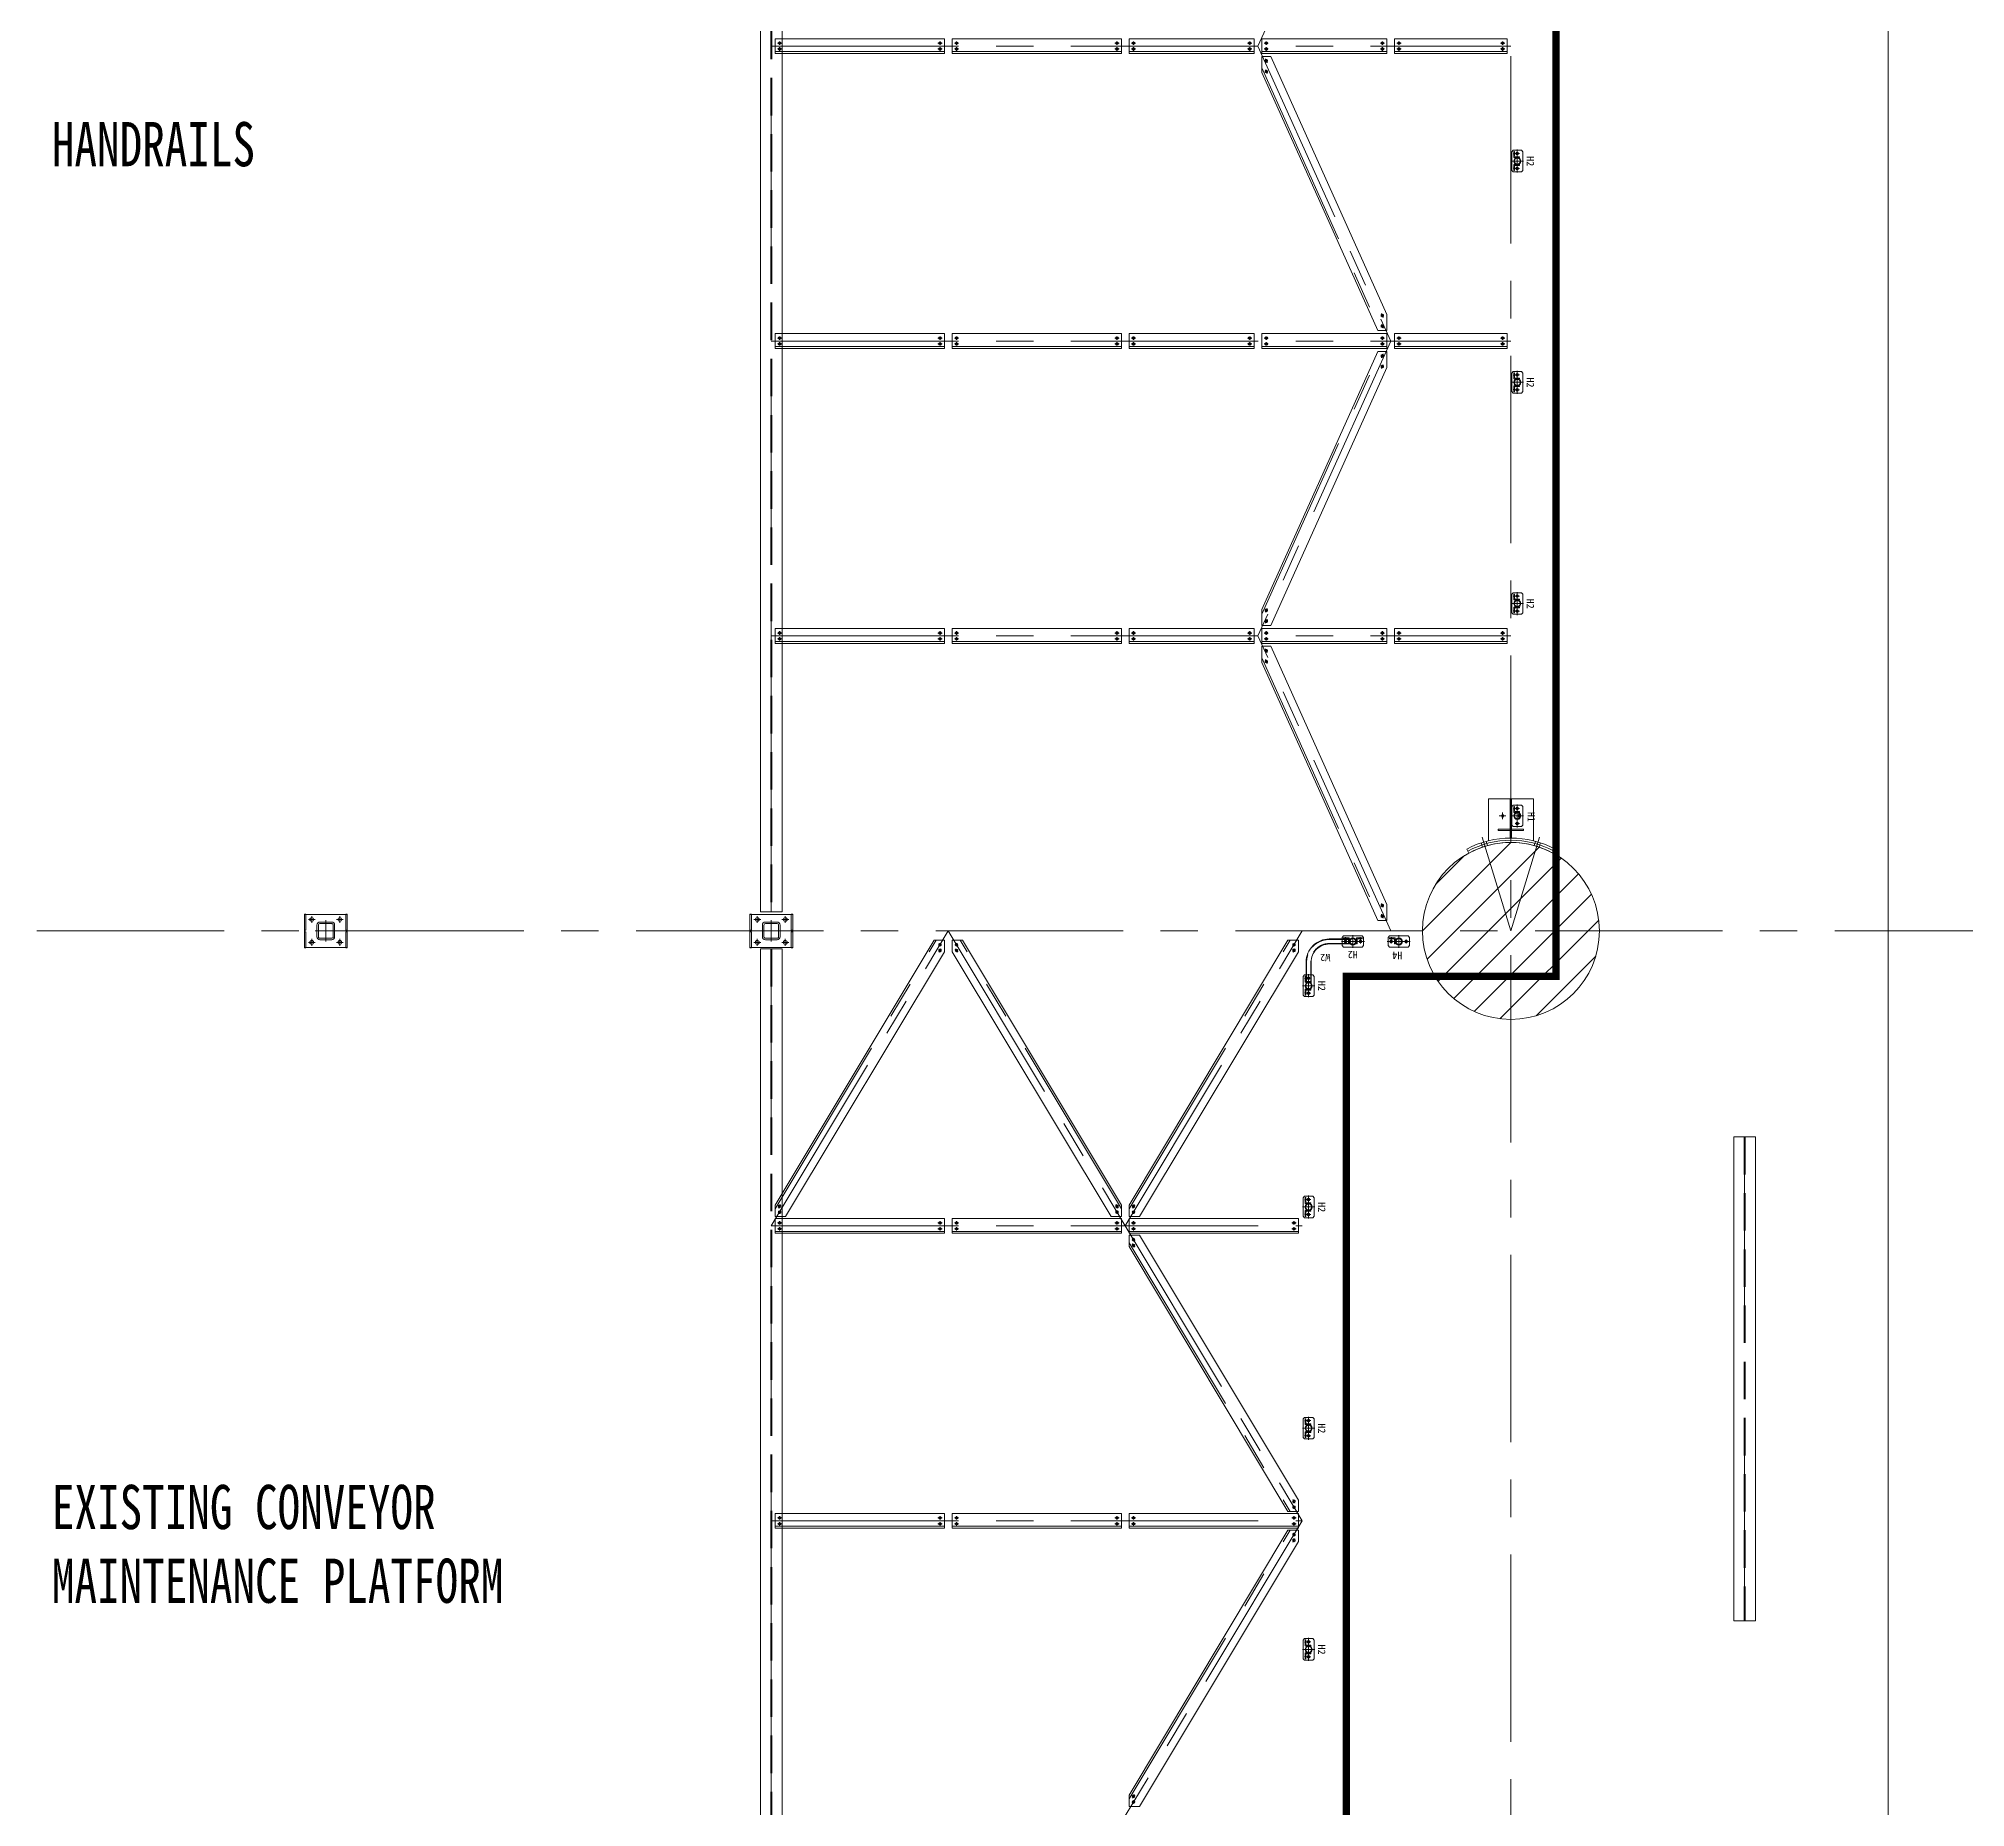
# Model space of a CAD drawing. Header units: millimetres. Extents: x -16602 to 168350, y -134254 to 50573.
# Drawn here: x 137052 to 150118, y -1881 to 10113 of the extents above; entities that cross this region are included whole.
import ezdxf

# ---------------------------------------------------------------- set-up
doc = ezdxf.new("R2010")
doc.units = ezdxf.units.MM
doc.header["$LTSCALE"] = 40
for name, pattern in [('CENTER', [50.8, 31.75, -6.35, 6.35, -6.35]), ('CENTER2', [28.575, 19.05, -3.175, 3.175, -3.175]), ('HIDDEN', [9.525, 6.35, -3.175]), ('HIDDEN2', [4.7625, 3.175, -1.5875])]:
    doc.linetypes.add(name, pattern=pattern)
doc.layers.get('0').update_dxf_attribs({"linetype": 'CONTINUOUS', "lineweight": 13})
doc.layers.get('Defpoints').update_dxf_attribs({"linetype": 'CONTINUOUS', "lineweight": 13})
doc.layers.add('01-CEN', color=1, linetype='CENTER', lineweight=13)
doc.layers.add('Handrail', color=6, linetype='CONTINUOUS', lineweight=13)
doc.styles.add('C', font='', dxfattribs={"width": 0.75})
doc.styles.add('T', font='SimSun.ttf', dxfattribs={"height": 100})
doc.styles.get('C').set_extended_font_data('FangSong_GB2312')

# ---------------------------------------------------------------- blocks, each defined once
blk = doc.blocks.new('120x120x10.0-shs-34.2')
for points in [[(-40, 60), (40, 60, -0.4142136), (60, 40), (60, -40, -0.4142136), (40, -60), (-40, -60, -0.4142136), (-60, -40), (-60, 40, -0.4142136)], [(-40, 50), (40, 50, -0.4142136), (50, 40), (50, -40, -0.4142136), (40, -50), (-40, -50, -0.4142136), (-50, -40), (-50, 40, -0.4142136)]]:
    blk.add_lwpolyline(points, format="xyb", close=True)
at = {"layer": '01-CEN'}
for p, q in [((72.5, 0), (-72.5, 0)), ((0, -72.5), (0, 72.5))]:
    blk.add_line(p, q, dxfattribs=at)
blk = doc.blocks.new('C9 TO 610X229113 UB')
at = {"ltscale": 30}
blk.add_lwpolyline([(-145, -112.5), (-145, 112.5), (145, 112.5), (145, -112.5)], close=True, dxfattribs=at)
for centre in [(-95, 77.5), (95, 77.5), (-95, -77.5), (95, -77.5)]:
    blk.add_circle(centre, 13, dxfattribs=at)
at = {"layer": '01-CEN', "ltscale": 30}
for p, q in [((-72, 77.5), (-118, 77.5)), ((-95, 100.5), (-95, 54.5)), ((72, 77.5), (118, 77.5)), ((95, 100.5), (95, 54.5)), ((-72, -77.5), (-118, -77.5)), ((-95, -100.5), (-95, -54.5)), ((72, -77.5), (118, -77.5)), ((95, -100.5), (95, -54.5))]:
    blk.add_line(p, q, dxfattribs=at)
at = {"ltscale": 30, "rotation": 90}
blk.add_blockref('120x120x10.0-shs-34.2', (0, 0), dxfattribs=at)
blk = doc.blocks.new('040x05a')
for p, q in [((0, 40), (0, 0)), ((2.6, 40), (0, 40)), ((0, 0), (40, 0)), ((5, 11), (5, 37.6)), ((37.6, 5), (11, 5)), ((40, 0), (40, 2.6))]:
    blk.add_line(p, q)
for centre, radius, start, end in [((2.6, 37.6), 2.4, 0, 90), ((11, 11), 6, 180, 270), ((37.6, 2.6), 2.4, 0, 90)]:
    blk.add_arc(centre, radius, start, end)
blk = doc.blocks.new('H2')
at = {"linetype": 'CENTER2'}
for p, q in [((-78, 0), (78, 0)), ((0, -42), (0, 43))]:
    blk.add_line(p, q, dxfattribs=at)
for p, q in [((-73, 28), (-63, 38)), ((-73, 28), (-73, -28)), ((-37, 0), (-65, 0)), ((63, 38), (-63, 38)), ((-51, 14), (-51, -14)), ((37, 0), (65, 0)), ((51, 14), (51, -14)), ((63, 38), (73, 28)), ((73, -28), (73, 28)), ((-63, -38), (-73, -28)), ((-63, -38), (63, -38)), ((-56, -19), (-56, -24)), ((-49, -14), (-49, -29)), ((-42, -19), (-42, -24)), ((42, -19), (42, -24)), ((49, -14), (49, -29)), ((56, -19), (56, -24)), ((73, -28), (63, -38))]:
    blk.add_line(p, q)
for centre, radius in [((-51, 0), 9), ((0, 0), 24.1), ((0, 0), 20.1), ((51, 0), 9)]:
    blk.add_circle(centre, radius)
at = {"extrusion": (0, 0, -1), "zscale": -1}
blk.add_blockref('040x05a', (24, -24), dxfattribs=at)
blk.add_blockref('040x05a', (24, -24))
at = {"ltscale": 30, "style": 'T'}
blk.add_text('H2', height=50, dxfattribs=at).set_placement((-33, 64))
blk = doc.blocks.new('H1')
at = {"linetype": 'CENTER2'}
for p, q in [((-78, 0), (78, 0)), ((0, -42), (0, 43))]:
    blk.add_line(p, q, dxfattribs=at)
for p, q in [((-73, 28), (-63, 38)), ((-73, 28), (-73, -28)), ((-37, 0), (-65, 0)), ((63, 38), (-63, 38)), ((-51, 14), (-51, -14)), ((37, 0), (65, 0)), ((51, 14), (51, -14)), ((63, 38), (73, 28)), ((73, -28), (73, 28)), ((-63, -38), (-73, -28)), ((-63, -38), (63, -38)), ((-56, -19), (-56, -24)), ((-49, -14), (-49, -29)), ((-42, -19), (-42, -24)), ((73, -28), (63, -38))]:
    blk.add_line(p, q)
for centre, radius in [((-51, 0), 9), ((0, 0), 24.1), ((0, 0), 20.1), ((51, 0), 9)]:
    blk.add_circle(centre, radius)
at = {"extrusion": (0, 0, -1), "zscale": -1}
blk.add_blockref('040x05a', (24, -24), dxfattribs=at)
at = {"ltscale": 30, "style": 'T'}
blk.add_text('H1', height=50, dxfattribs=at).set_placement((-27, 70))
blk = doc.blocks.new('H4')
at = {"linetype": 'CENTER2'}
for p, q in [((78, 0), (-78, 0)), ((0, -42), (0, 43))]:
    blk.add_line(p, q, dxfattribs=at)
for p, q in [((-63, 38), (-73, 28)), ((-73, -28), (-73, 28)), ((-37, 0), (-65, 0)), ((-63, 38), (63, 38)), ((-51, 14), (-51, -14)), ((37, 0), (65, 0)), ((51, 14), (51, -14)), ((73, 28), (63, 38)), ((73, 28), (73, -28)), ((-73, -28), (-63, -38)), ((63, -38), (-63, -38)), ((42, -19), (42, -24)), ((49, -14), (49, -29)), ((56, -19), (56, -24)), ((63, -38), (73, -28))]:
    blk.add_line(p, q)
for centre, radius in [((-51, 0), 9), ((0, 0), 24.1), ((0, 0), 20.1), ((51, 0), 9)]:
    blk.add_circle(centre, radius)
blk.add_blockref('040x05a', (24, -24))
at = {"ltscale": 30, "style": 'T'}
blk.add_text('H4', height=50, dxfattribs=at).set_placement((-24, 70))
blk = doc.blocks.new('W2')
for p, q in [((-17, 0), (17, 0)), ((-17, -160), (-17, 0)), ((17, -160), (17, 0)), ((-300, -283), (-300, -317)), ((-140, -283), (-300, -283)), ((-140, -317), (-300, -317))]:
    blk.add_line(p, q)
at = {"linetype": 'HIDDEN2'}
for p, q in [((-14, -160), (-14, 0)), ((14, -160), (14, 0)), ((-140, -286), (-300, -286)), ((-140, -314), (-300, -314))]:
    blk.add_line(p, q, dxfattribs=at)
for radius in [154, 126]:
    blk.add_arc((-140, -160), radius, 270, 0, dxfattribs=at)
for radius in [157, 123]:
    blk.add_arc((-140, -160), radius, 270, 0)
at = {"style": 'T'}
blk.add_text('W2', height=50, dxfattribs=at).set_placement((-147, -216))

msp = doc.modelspace()

# ---------------------------------------------------------------- hatches: boundary and pattern name
h = msp.add_hatch()
h.set_pattern_fill('ANSI31', color=256, scale=50, style=0)
h.set_pattern_definition([(45, (43853.43, 2957.51), (-112.2532, 112.2532), [])])
edge = h.paths.add_edge_path()
edge.add_arc((147035.6, 4062), 600, 0, 360)

# ---------------------------------------------------------------- linework, layer by layer
for points in [[(142046.7, 10012), (143194.6, 10012), (143194.6, 10112), (142046.7, 10112)], [(143246.7, 10012), (144394.6, 10012), (144394.6, 10112), (143246.7, 10112)], [(144446.7, 10012), (145294.6, 10012), (145294.6, 10112), (144446.7, 10112)], [(145346.7, 10012), (146194.6, 10012), (146194.6, 10112), (145346.7, 10112)], [(146246.7, 10012), (147009.6, 10012), (147009.6, 10112), (146246.7, 10112)], [(142046.7, 8012), (143194.6, 8012), (143194.6, 8112), (142046.7, 8112)], [(143246.7, 8012), (144394.6, 8012), (144394.6, 8112), (143246.7, 8112)], [(144446.7, 8012), (145294.6, 8012), (145294.6, 8112), (144446.7, 8112)], [(145346.7, 8012), (146194.6, 8012), (146194.6, 8112), (145346.7, 8112)], [(146246.7, 8012), (147009.6, 8012), (147009.6, 8112), (146246.7, 8112)], [(142046.7, 6012), (143194.6, 6012), (143194.6, 6112), (142046.7, 6112)], [(143246.7, 6012), (144394.6, 6012), (144394.6, 6112), (143246.7, 6112)], [(144446.7, 6012), (145294.6, 6012), (145294.6, 6112), (144446.7, 6112)], [(145346.7, 6012), (146194.6, 6012), (146194.6, 6112), (145346.7, 6112)], [(146246.7, 6012), (147009.6, 6012), (147009.6, 6112), (146246.7, 6112)], [(147031.6, 4742), (147031.6, 4752), (146949.6, 4752), (146949.6, 4742)], [(147039.6, 4742), (147039.6, 4752), (147121.7, 4752), (147121.7, 4742)], [(138854.6, 4176.1), (138864.6, 4176.1), (138864.6, 4067.6), (138854.6, 4067.6)], [(138854.6, 3947.9), (138864.6, 3947.9), (138864.6, 4056.4), (138854.6, 4056.4)], [(139144.6, 4176.1), (139134.6, 4176.1), (139134.6, 4067.6), (139144.6, 4067.6)], [(139144.6, 3947.9), (139134.6, 3947.9), (139134.6, 4056.4), (139144.6, 4056.4)], [(141875.6, 4176.1), (141885.6, 4176.1), (141885.6, 4067.6), (141875.6, 4067.6)], [(141875.6, 3947.9), (141885.6, 3947.9), (141885.6, 4056.4), (141875.6, 4056.4)], [(142165.6, 4176.1), (142155.6, 4176.1), (142155.6, 4067.6), (142165.6, 4067.6)], [(142165.6, 3947.9), (142155.6, 3947.9), (142155.6, 4056.4), (142165.6, 4056.4)], [(142046.7, 2012), (143194.6, 2012), (143194.6, 2112), (142046.7, 2112)], [(143246.7, 2012), (144394.6, 2012), (144394.6, 2112), (143246.7, 2112)], [(144446.7, 2012), (145594.6, 2012), (145594.6, 2112), (144446.7, 2112)], [(142046.7, 12), (143194.6, 12), (143194.6, 112), (142046.7, 112)], [(143246.7, 12), (144394.6, 12), (144394.6, 112), (143246.7, 112)], [(144446.7, 12), (145594.6, 12), (145594.6, 112), (144446.7, 112)]]:
    msp.add_lwpolyline(points, close=True)
for points in [[(142073.7, 10075), (142079.7, 10075, 1), (142079.7, 10089), (142073.7, 10089, 1), (142073.7, 10075)], [(143167.6, 10075), (143161.6, 10075, -1), (143161.6, 10089), (143167.6, 10089, -1), (143167.6, 10075)], [(143273.7, 10075), (143279.7, 10075, 1), (143279.7, 10089), (143273.7, 10089, 1), (143273.7, 10075)], [(144367.6, 10075), (144361.6, 10075, -1), (144361.6, 10089), (144367.6, 10089, -1), (144367.6, 10075)], [(144473.7, 10075), (144479.7, 10075, 1), (144479.7, 10089), (144473.7, 10089, 1), (144473.7, 10075)], [(145267.6, 10075), (145261.6, 10075, -1), (145261.6, 10089), (145267.6, 10089, -1), (145267.6, 10075)], [(145373.7, 10075), (145379.7, 10075, 1), (145379.7, 10089), (145373.7, 10089, 1), (145373.7, 10075)], [(146167.6, 10075), (146161.6, 10075, -1), (146161.6, 10089), (146167.6, 10089, -1), (146167.6, 10075)], [(146273.7, 10075), (146279.7, 10075, 1), (146279.7, 10089), (146273.7, 10089, 1), (146273.7, 10075)], [(146982.6, 10075), (146976.6, 10075, -1), (146976.6, 10089), (146982.6, 10089, -1), (146982.6, 10075)], [(142073.7, 10035), (142079.7, 10035, 1), (142079.7, 10049), (142073.7, 10049, 1), (142073.7, 10035)], [(143167.6, 10035), (143161.6, 10035, -1), (143161.6, 10049), (143167.6, 10049, -1), (143167.6, 10035)], [(143273.7, 10035), (143279.7, 10035, 1), (143279.7, 10049), (143273.7, 10049, 1), (143273.7, 10035)], [(144367.6, 10035), (144361.6, 10035, -1), (144361.6, 10049), (144367.6, 10049, -1), (144367.6, 10035)], [(144473.7, 10035), (144479.7, 10035, 1), (144479.7, 10049), (144473.7, 10049, 1), (144473.7, 10035)], [(145267.6, 10035), (145261.6, 10035, -1), (145261.6, 10049), (145267.6, 10049, -1), (145267.6, 10035)], [(145373.7, 10035), (145379.7, 10035, 1), (145379.7, 10049), (145373.7, 10049, 1), (145373.7, 10035)], [(145369.1, 9961.7), (145371.5, 9956.2, 1), (145384.3, 9961.9), (145381.8, 9967.4, 1), (145369.1, 9961.7)], [(146167.6, 10035), (146161.6, 10035, -1), (146161.6, 10049), (146167.6, 10049, -1), (146167.6, 10035)], [(146273.7, 10035), (146279.7, 10035, 1), (146279.7, 10049), (146273.7, 10049, 1), (146273.7, 10035)], [(146982.6, 10035), (146976.6, 10035, -1), (146976.6, 10049), (146982.6, 10049, -1), (146982.6, 10035)], [(145369.1, 9888.6), (145371.5, 9883.1, 1), (145384.3, 9888.8), (145381.8, 9894.3, 1), (145369.1, 9888.6)], [(146159.4, 8229.7), (146157, 8235.1, -1), (146169.7, 8240.9), (146172.2, 8235.4, -1), (146159.4, 8229.7)], [(146159.4, 8156.6), (146157, 8162, -1), (146169.7, 8167.8), (146172.2, 8162.3, -1), (146159.4, 8156.6)], [(142073.7, 8075), (142079.7, 8075, 1), (142079.7, 8089), (142073.7, 8089, 1), (142073.7, 8075)], [(142073.7, 8035), (142079.7, 8035, 1), (142079.7, 8049), (142073.7, 8049, 1), (142073.7, 8035)], [(143167.6, 8075), (143161.6, 8075, -1), (143161.6, 8089), (143167.6, 8089, -1), (143167.6, 8075)], [(143167.6, 8035), (143161.6, 8035, -1), (143161.6, 8049), (143167.6, 8049, -1), (143167.6, 8035)], [(143273.7, 8075), (143279.7, 8075, 1), (143279.7, 8089), (143273.7, 8089, 1), (143273.7, 8075)], [(143273.7, 8035), (143279.7, 8035, 1), (143279.7, 8049), (143273.7, 8049, 1), (143273.7, 8035)], [(144367.6, 8075), (144361.6, 8075, -1), (144361.6, 8089), (144367.6, 8089, -1), (144367.6, 8075)], [(144367.6, 8035), (144361.6, 8035, -1), (144361.6, 8049), (144367.6, 8049, -1), (144367.6, 8035)], [(144473.7, 8075), (144479.7, 8075, 1), (144479.7, 8089), (144473.7, 8089, 1), (144473.7, 8075)], [(144473.7, 8035), (144479.7, 8035, 1), (144479.7, 8049), (144473.7, 8049, 1), (144473.7, 8035)], [(145267.6, 8075), (145261.6, 8075, -1), (145261.6, 8089), (145267.6, 8089, -1), (145267.6, 8075)], [(145267.6, 8035), (145261.6, 8035, -1), (145261.6, 8049), (145267.6, 8049, -1), (145267.6, 8035)], [(145373.7, 8075), (145379.7, 8075, 1), (145379.7, 8089), (145373.7, 8089, 1), (145373.7, 8075)], [(145373.7, 8035), (145379.7, 8035, 1), (145379.7, 8049), (145373.7, 8049, 1), (145373.7, 8035)], [(146167.6, 8075), (146161.6, 8075, -1), (146161.6, 8089), (146167.6, 8089, -1), (146167.6, 8075)], [(146167.6, 8035), (146161.6, 8035, -1), (146161.6, 8049), (146167.6, 8049, -1), (146167.6, 8035)], [(146159.4, 7967.4), (146157, 7961.9, 1), (146169.7, 7956.2), (146172.2, 7961.7, 1), (146159.4, 7967.4)], [(146273.7, 8075), (146279.7, 8075, 1), (146279.7, 8089), (146273.7, 8089, 1), (146273.7, 8075)], [(146273.7, 8035), (146279.7, 8035, 1), (146279.7, 8049), (146273.7, 8049, 1), (146273.7, 8035)], [(146982.6, 8075), (146976.6, 8075, -1), (146976.6, 8089), (146982.6, 8089, -1), (146982.6, 8075)], [(146982.6, 8035), (146976.6, 8035, -1), (146976.6, 8049), (146982.6, 8049, -1), (146982.6, 8035)], [(146159.4, 7894.3), (146157, 7888.8, 1), (146169.7, 7883.1), (146172.2, 7888.6, 1), (146159.4, 7894.3)], [(145369.1, 6235.4), (145371.5, 6240.9, -1), (145384.3, 6235.1), (145381.8, 6229.7, -1), (145369.1, 6235.4)], [(145369.1, 6162.3), (145371.5, 6167.8, -1), (145384.3, 6162), (145381.8, 6156.6, -1), (145369.1, 6162.3)], [(142073.7, 6075), (142079.7, 6075, 1), (142079.7, 6089), (142073.7, 6089, 1), (142073.7, 6075)], [(142073.7, 6035), (142079.7, 6035, 1), (142079.7, 6049), (142073.7, 6049, 1), (142073.7, 6035)], [(143167.6, 6075), (143161.6, 6075, -1), (143161.6, 6089), (143167.6, 6089, -1), (143167.6, 6075)], [(143167.6, 6035), (143161.6, 6035, -1), (143161.6, 6049), (143167.6, 6049, -1), (143167.6, 6035)], [(143273.7, 6075), (143279.7, 6075, 1), (143279.7, 6089), (143273.7, 6089, 1), (143273.7, 6075)], [(143273.7, 6035), (143279.7, 6035, 1), (143279.7, 6049), (143273.7, 6049, 1), (143273.7, 6035)], [(144367.6, 6075), (144361.6, 6075, -1), (144361.6, 6089), (144367.6, 6089, -1), (144367.6, 6075)], [(144367.6, 6035), (144361.6, 6035, -1), (144361.6, 6049), (144367.6, 6049, -1), (144367.6, 6035)], [(144473.7, 6075), (144479.7, 6075, 1), (144479.7, 6089), (144473.7, 6089, 1), (144473.7, 6075)], [(144473.7, 6035), (144479.7, 6035, 1), (144479.7, 6049), (144473.7, 6049, 1), (144473.7, 6035)], [(145267.6, 6075), (145261.6, 6075, -1), (145261.6, 6089), (145267.6, 6089, -1), (145267.6, 6075)], [(145267.6, 6035), (145261.6, 6035, -1), (145261.6, 6049), (145267.6, 6049, -1), (145267.6, 6035)], [(145373.7, 6075), (145379.7, 6075, 1), (145379.7, 6089), (145373.7, 6089, 1), (145373.7, 6075)], [(145373.7, 6035), (145379.7, 6035, 1), (145379.7, 6049), (145373.7, 6049, 1), (145373.7, 6035)], [(146167.6, 6075), (146161.6, 6075, -1), (146161.6, 6089), (146167.6, 6089, -1), (146167.6, 6075)], [(146167.6, 6035), (146161.6, 6035, -1), (146161.6, 6049), (146167.6, 6049, -1), (146167.6, 6035)], [(146273.7, 6075), (146279.7, 6075, 1), (146279.7, 6089), (146273.7, 6089, 1), (146273.7, 6075)], [(146273.7, 6035), (146279.7, 6035, 1), (146279.7, 6049), (146273.7, 6049, 1), (146273.7, 6035)], [(146982.6, 6075), (146976.6, 6075, -1), (146976.6, 6089), (146982.6, 6089, -1), (146982.6, 6075)], [(146982.6, 6035), (146976.6, 6035, -1), (146976.6, 6049), (146982.6, 6049, -1), (146982.6, 6035)], [(145369.1, 5961.7), (145371.5, 5956.2, 1), (145384.3, 5961.9), (145381.8, 5967.4, 1), (145369.1, 5961.7)], [(145369.1, 5888.6), (145371.5, 5883.1, 1), (145384.3, 5888.8), (145381.8, 5894.3, 1), (145369.1, 5888.6)], [(146159.4, 4229.7), (146157, 4235.1, -1), (146169.7, 4240.9), (146172.2, 4235.4, -1), (146159.4, 4229.7)], [(146159.4, 4156.6), (146157, 4162, -1), (146169.7, 4167.8), (146172.2, 4162.3, -1), (146159.4, 4156.6)], [(143169, 3962.4), (143172.1, 3967.5, 1), (143160.1, 3974.7), (143157, 3969.6, 1), (143169, 3962.4)], [(143169, 3923.5), (143172.1, 3928.7, 1), (143160.1, 3935.9), (143157, 3930.7, 1), (143169, 3923.5)], [(143272.2, 3962.4), (143269.1, 3967.5, -1), (143281.1, 3974.7), (143284.2, 3969.6, -1), (143272.2, 3962.4)], [(143272.2, 3923.5), (143269.1, 3928.7, -1), (143281.1, 3935.9), (143284.2, 3930.7, -1), (143272.2, 3923.5)], [(145569, 3962.4), (145572.1, 3967.5, 1), (145560.1, 3974.7), (145557, 3969.6, 1), (145569, 3962.4)], [(145569, 3923.5), (145572.1, 3928.7, 1), (145560.1, 3935.9), (145557, 3930.7, 1), (145569, 3923.5)], [(142081.1, 2188.1), (142084.2, 2193.3, 1), (142072.2, 2200.5), (142069.1, 2195.3, 1), (142081.1, 2188.1)], [(142081.1, 2149.2), (142084.2, 2154.4, 1), (142072.2, 2161.6), (142069.1, 2156.4, 1), (142081.1, 2149.2)], [(144360.1, 2188.1), (144357, 2193.3, -1), (144369, 2200.5), (144372.1, 2195.3, -1), (144360.1, 2188.1)], [(144360.1, 2149.2), (144357, 2154.4, -1), (144369, 2161.6), (144372.1, 2156.4, -1), (144360.1, 2149.2)], [(144481.1, 2188.1), (144484.2, 2193.3, 1), (144472.2, 2200.5), (144469.1, 2195.3, 1), (144481.1, 2188.1)], [(144481.1, 2149.2), (144484.2, 2154.4, 1), (144472.2, 2161.6), (144469.1, 2156.4, 1), (144481.1, 2149.2)], [(142073.7, 2075), (142079.7, 2075, 1), (142079.7, 2089), (142073.7, 2089, 1), (142073.7, 2075)], [(142073.7, 2035), (142079.7, 2035, 1), (142079.7, 2049), (142073.7, 2049, 1), (142073.7, 2035)], [(143167.6, 2075), (143161.6, 2075, -1), (143161.6, 2089), (143167.6, 2089, -1), (143167.6, 2075)], [(143167.6, 2035), (143161.6, 2035, -1), (143161.6, 2049), (143167.6, 2049, -1), (143167.6, 2035)], [(143273.7, 2075), (143279.7, 2075, 1), (143279.7, 2089), (143273.7, 2089, 1), (143273.7, 2075)], [(143273.7, 2035), (143279.7, 2035, 1), (143279.7, 2049), (143273.7, 2049, 1), (143273.7, 2035)], [(144367.6, 2075), (144361.6, 2075, -1), (144361.6, 2089), (144367.6, 2089, -1), (144367.6, 2075)], [(144367.6, 2035), (144361.6, 2035, -1), (144361.6, 2049), (144367.6, 2049, -1), (144367.6, 2035)], [(144473.7, 2075), (144479.7, 2075, 1), (144479.7, 2089), (144473.7, 2089, 1), (144473.7, 2075)], [(144473.7, 2035), (144479.7, 2035, 1), (144479.7, 2049), (144473.7, 2049, 1), (144473.7, 2035)], [(144481.1, 1974.7), (144484.2, 1969.6, -1), (144472.2, 1962.4), (144469.1, 1967.5, -1), (144481.1, 1974.7)], [(144481.1, 1974.7), (144484.2, 1969.6, -1), (144472.2, 1962.4), (144469.1, 1967.5, -1), (144481.1, 1974.7)], [(145567.6, 2075), (145561.6, 2075, -1), (145561.6, 2089), (145567.6, 2089, -1), (145567.6, 2075)], [(145567.6, 2035), (145561.6, 2035, -1), (145561.6, 2049), (145567.6, 2049, -1), (145567.6, 2035)], [(144481.1, 1935.9), (144484.2, 1930.7, -1), (144472.2, 1923.5), (144469.1, 1928.7, -1), (144481.1, 1935.9)], [(144481.1, 1935.9), (144484.2, 1930.7, -1), (144472.2, 1923.5), (144469.1, 1928.7, -1), (144481.1, 1935.9)], [(145569, 200.5), (145572.1, 195.3, -1), (145560.1, 188.1), (145557, 193.3, -1), (145569, 200.5)], [(145569, 200.5), (145572.1, 195.3, -1), (145560.1, 188.1), (145557, 193.3, -1), (145569, 200.5)], [(145569, 161.6), (145572.1, 156.4, -1), (145560.1, 149.2), (145557, 154.4, -1), (145569, 161.6)], [(145569, 161.6), (145572.1, 156.4, -1), (145560.1, 149.2), (145557, 154.4, -1), (145569, 161.6)], [(142073.7, 75), (142079.7, 75, 1), (142079.7, 89), (142073.7, 89, 1), (142073.7, 75)], [(142073.7, 35), (142079.7, 35, 1), (142079.7, 49), (142073.7, 49, 1), (142073.7, 35)], [(143167.6, 75), (143161.6, 75, -1), (143161.6, 89), (143167.6, 89, -1), (143167.6, 75)], [(143167.6, 35), (143161.6, 35, -1), (143161.6, 49), (143167.6, 49, -1), (143167.6, 35)], [(143273.7, 75), (143279.7, 75, 1), (143279.7, 89), (143273.7, 89, 1), (143273.7, 75)], [(143273.7, 35), (143279.7, 35, 1), (143279.7, 49), (143273.7, 49, 1), (143273.7, 35)], [(144367.6, 75), (144361.6, 75, -1), (144361.6, 89), (144367.6, 89, -1), (144367.6, 75)], [(144367.6, 35), (144361.6, 35, -1), (144361.6, 49), (144367.6, 49, -1), (144367.6, 35)], [(144473.7, 75), (144479.7, 75, 1), (144479.7, 89), (144473.7, 89, 1), (144473.7, 75)], [(144473.7, 35), (144479.7, 35, 1), (144479.7, 49), (144473.7, 49, 1), (144473.7, 35)], [(145567.6, 75), (145561.6, 75, -1), (145561.6, 89), (145567.6, 89, -1), (145567.6, 75)], [(145567.6, 35), (145561.6, 35, -1), (145561.6, 49), (145567.6, 49, -1), (145567.6, 35)], [(145569, -37.6), (145572.1, -32.5, 1), (145560.1, -25.3), (145557, -30.4, 1), (145569, -37.6)], [(145569, -37.6), (145572.1, -32.5, 1), (145560.1, -25.3), (145557, -30.4, 1), (145569, -37.6)], [(145569, -76.5), (145572.1, -71.3, 1), (145560.1, -64.1), (145557, -69.3, 1), (145569, -76.5)], [(145569, -76.5), (145572.1, -71.3, 1), (145560.1, -64.1), (145557, -69.3, 1), (145569, -76.5)], [(144481.1, -1811.9), (144484.2, -1806.7, 1), (144472.2, -1799.5), (144469.1, -1804.7, 1), (144481.1, -1811.9)], [(144481.1, -1811.9), (144484.2, -1806.7, 1), (144472.2, -1799.5), (144469.1, -1804.7, 1), (144481.1, -1811.9)], [(144481.1, -1850.8), (144484.2, -1845.6, 1), (144472.2, -1838.4), (144469.1, -1843.6, 1), (144481.1, -1850.8)], [(144481.1, -1850.8), (144484.2, -1845.6, 1), (144472.2, -1838.4), (144469.1, -1843.6, 1), (144481.1, -1850.8)]]:
    msp.add_lwpolyline(points, format="xyb")
for points in [[(142046.7, 10025), (142106.7, 10025), (143134.6, 10025), (143194.6, 10025)], [(143246.7, 10025), (143306.7, 10025), (144334.6, 10025), (144394.6, 10025)], [(144446.7, 10025), (144506.7, 10025), (145234.6, 10025), (145294.6, 10025)], [(145346.7, 10025), (145406.7, 10025), (146134.6, 10025), (146194.6, 10025)], [(146246.7, 10025), (146306.7, 10025), (146949.6, 10025), (147009.6, 10025)], [(142046.7, 8025), (142106.7, 8025), (143134.6, 8025), (143194.6, 8025)], [(143246.7, 8025), (143306.7, 8025), (144334.6, 8025), (144394.6, 8025)], [(144446.7, 8025), (144506.7, 8025), (145234.6, 8025), (145294.6, 8025)], [(145346.7, 8025), (145406.7, 8025), (146134.6, 8025), (146194.6, 8025)], [(146246.7, 8025), (146306.7, 8025), (146949.6, 8025), (147009.6, 8025)], [(142046.7, 6025), (142106.7, 6025), (143134.6, 6025), (143194.6, 6025)], [(143246.7, 6025), (143306.7, 6025), (144334.6, 6025), (144394.6, 6025)], [(144446.7, 6025), (144506.7, 6025), (145234.6, 6025), (145294.6, 6025)], [(145346.7, 6025), (145406.7, 6025), (146134.6, 6025), (146194.6, 6025)], [(146246.7, 6025), (146306.7, 6025), (146949.6, 6025), (147009.6, 6025)], [(142046.7, 2025), (142106.7, 2025), (143134.6, 2025), (143194.6, 2025)], [(143246.7, 2025), (143306.7, 2025), (144334.6, 2025), (144394.6, 2025)], [(144446.7, 2025), (144506.7, 2025), (145534.6, 2025), (145594.6, 2025)], [(142046.7, 25), (142106.7, 25), (143134.6, 25), (143194.6, 25)], [(143246.7, 25), (143306.7, 25), (144334.6, 25), (144394.6, 25)], [(144446.7, 25), (144506.7, 25), (145534.6, 25), (145594.6, 25)]]:
    msp.add_lwpolyline(points)
at = {"ltscale": 30}
for points in [[(145346.7, 9882.3), (146134.2, 8132.2), (146194.6, 8132.2), (146194.6, 8241.7), (145407, 9991.8), (145346.7, 9991.8)], [(146134.2, 7991.8), (145346.7, 6241.7), (145346.7, 6132.2), (145407, 6132.2), (146194.6, 7882.3), (146194.6, 7991.8)], [(146134.2, 4132.2), (145346.7, 5882.3), (145346.7, 5991.8), (145407, 5991.8), (146194.6, 4241.7), (146194.6, 4132.2)], [(142046.7, 2125.4), (142046.7, 2202.6), (143124.3, 3998.6), (143194.6, 3998.6), (143194.6, 3921.4), (142117, 2125.4)], [(144394.6, 2125.4), (144394.6, 2202.6), (143317, 3998.6), (143246.7, 3998.6), (143246.7, 3921.4), (144324.3, 2125.4)], [(144446.7, 2125.4), (144446.7, 2202.6), (145524.3, 3998.6), (145594.6, 3998.6), (145594.6, 3921.4), (144517, 2125.4)], [(144446.7, 1998.6), (144446.7, 1921.4), (145524.3, 125.4), (145594.6, 125.4), (145594.6, 202.6), (144517, 1998.6)], [(144446.7, 1998.6), (144446.7, 1921.4), (145524.3, 125.4), (145594.6, 125.4), (145594.6, 202.6), (144517, 1998.6)], [(144446.7, -1874.6), (144446.7, -1797.4), (145524.3, -1.4), (145594.6, -1.4), (145594.6, -78.6), (144517, -1874.6)], [(144446.7, -1874.6), (144446.7, -1797.4), (145524.3, -1.4), (145594.6, -1.4), (145594.6, -78.6), (144517, -1874.6)]]:
    msp.add_lwpolyline(points, close=True, dxfattribs=at)
for centre in [(142076.7, 10082), (143164.6, 10082), (143276.7, 10082), (144364.6, 10082), (144476.7, 10082), (145264.6, 10082), (145376.7, 10082), (146164.6, 10082), (146276.7, 10082), (146979.6, 10082), (142076.7, 10042), (143164.6, 10042), (143276.7, 10042), (144364.6, 10042), (144476.7, 10042), (145264.6, 10042), (145376.7, 10042), (145376.7, 9961.8), (146164.6, 10042), (146276.7, 10042), (146979.6, 10042), (145376.7, 9888.7), (146164.6, 8235.3), (146164.6, 8162.2), (142076.7, 8082), (142076.7, 8042), (143164.6, 8082), (143164.6, 8042), (143276.7, 8082), (143276.7, 8042), (144364.6, 8082), (144364.6, 8042), (144476.7, 8082), (144476.7, 8042), (145264.6, 8082), (145264.6, 8042), (145376.7, 8082), (145376.7, 8042), (146164.6, 8082), (146164.6, 8042), (146276.7, 8082), (146276.7, 8042), (146979.6, 8082), (146979.6, 8042), (146164.6, 7961.8), (146164.6, 7888.7), (145376.7, 6235.3), (145376.7, 6162.2), (142076.7, 6082), (142076.7, 6042), (143164.6, 6082), (143164.6, 6042), (143276.7, 6082), (143276.7, 6042), (144364.6, 6082), (144364.6, 6042), (144476.7, 6082), (144476.7, 6042), (145264.6, 6082), (145264.6, 6042), (145376.7, 6082), (145376.7, 6042), (146164.6, 6082), (146164.6, 6042), (146276.7, 6082), (146276.7, 6042), (146979.6, 6082), (146979.6, 6042), (145376.7, 5961.8), (145376.7, 5888.7), (146164.6, 4235.3), (146164.6, 4162.2), (143164.6, 3968.6), (143164.6, 3929.7), (143276.7, 3968.6), (143276.7, 3929.7), (145564.6, 3968.6), (145564.6, 3929.7), (142076.7, 2194.3), (142076.7, 2155.4), (144364.6, 2194.3), (144364.6, 2155.4), (144476.7, 2194.3), (144476.7, 2155.4), (142076.7, 2082), (142076.7, 2042), (143164.6, 2082), (143164.6, 2042), (143276.7, 2082), (143276.7, 2042), (144364.6, 2082), (144364.6, 2042), (144476.7, 2082), (144476.7, 2042), (144476.7, 1968.6), (144476.7, 1968.6), (145564.6, 2082), (145564.6, 2042), (144476.7, 1929.7), (144476.7, 1929.7), (145564.6, 194.3), (145564.6, 194.3), (145564.6, 155.4), (145564.6, 155.4), (142076.7, 82), (142076.7, 42), (143164.6, 82), (143164.6, 42), (143276.7, 82), (143276.7, 42), (144364.6, 82), (144364.6, 42), (144476.7, 82), (144476.7, 42), (145564.6, 82), (145564.6, 42), (145564.6, -31.4), (145564.6, -31.4), (145564.6, -70.3), (145564.6, -70.3), (144476.7, -1805.7), (144476.7, -1805.7), (144476.7, -1844.6), (144476.7, -1844.6)]:
    msp.add_circle(centre, 7.5)
for centre in [(146979.6, 4842), (147091.6, 4842)]:
    msp.add_circle(centre, 5, dxfattribs=at)
at = {"color": 9}
msp.add_circle((147035.6, 4062), 600, dxfattribs=at)
at = {"ltscale": 30}
for centre, start, end in [((146979.6, 4847), 0, 180), ((146979.6, 4837), 180, 0), ((147091.6, 4847), 0, 180), ((147091.6, 4837), 180, 0)]:
    msp.add_arc(centre, 5, start, end, dxfattribs=at)
for radius in [630, 615, 600]:
    msp.add_arc((147035.6, 4062), radius, 61.59084, 118.40916)
at = {"layer": '01-CEN'}
for p, q in [((147035.6, 34377.6), (147035.6, -134253.7)), ((146220.6, 12062), (145320.6, 10062)), ((142020.6, 10062), (147035.6, 10062)), ((142090.7, 10082), (142062.7, 10082)), ((142076.7, 10093.5), (142076.7, 10070.5)), ((143150.6, 10082), (143178.6, 10082)), ((143164.6, 10093.5), (143164.6, 10070.5)), ((143290.7, 10082), (143262.7, 10082)), ((143276.7, 10093.5), (143276.7, 10070.5)), ((144350.6, 10082), (144378.6, 10082)), ((144364.6, 10093.5), (144364.6, 10070.5)), ((144490.7, 10082), (144462.7, 10082)), ((144476.7, 10093.5), (144476.7, 10070.5)), ((145250.6, 10082), (145278.6, 10082)), ((145264.6, 10093.5), (145264.6, 10070.5)), ((145320.6, 10062), (146220.6, 8062)), ((145320.6, 10062), (146220.6, 8062)), ((145390.7, 10082), (145362.7, 10082)), ((145376.7, 10093.5), (145376.7, 10070.5)), ((146150.6, 10082), (146178.6, 10082)), ((146164.6, 10093.5), (146164.6, 10070.5)), ((146290.7, 10082), (146262.7, 10082)), ((146276.7, 10093.5), (146276.7, 10070.5)), ((146965.6, 10082), (146993.6, 10082)), ((146979.6, 10093.5), (146979.6, 10070.5)), ((142090.7, 10042), (142062.7, 10042)), ((142076.7, 10053.5), (142076.7, 10030.5)), ((143150.6, 10042), (143178.6, 10042)), ((143164.6, 10053.5), (143164.6, 10030.5)), ((143290.7, 10042), (143262.7, 10042)), ((143276.7, 10053.5), (143276.7, 10030.5)), ((144350.6, 10042), (144378.6, 10042)), ((144364.6, 10053.5), (144364.6, 10030.5)), ((144490.7, 10042), (144462.7, 10042)), ((144476.7, 10053.5), (144476.7, 10030.5)), ((145250.6, 10042), (145278.6, 10042)), ((145264.6, 10053.5), (145264.6, 10030.5)), ((145390.7, 10042), (145362.7, 10042)), ((145387.2, 9966.5), (145366.2, 9957.1)), ((145382.4, 9949), (145370.9, 9974.6)), ((145376.7, 10053.5), (145376.7, 10030.5)), ((146150.6, 10042), (146178.6, 10042)), ((146164.6, 10053.5), (146164.6, 10030.5)), ((146290.7, 10042), (146262.7, 10042)), ((146276.7, 10053.5), (146276.7, 10030.5)), ((146965.6, 10042), (146993.6, 10042)), ((146979.6, 10053.5), (146979.6, 10030.5)), ((145346.7, 9913.9), (146148.5, 8132.2)), ((145387.2, 9893.4), (145366.2, 9884)), ((145382.4, 9875.9), (145370.9, 9901.5)), ((146175.1, 8240), (146154.1, 8230.6)), ((146158.8, 8248), (146170.3, 8222.5)), ((146175.1, 8166.9), (146154.1, 8157.5)), ((146158.8, 8174.9), (146170.3, 8149.4)), ((142020.6, 8062), (147035.6, 8062)), ((142090.7, 8082), (142062.7, 8082)), ((142090.7, 8042), (142062.7, 8042)), ((142076.7, 8093.5), (142076.7, 8070.5)), ((142076.7, 8053.5), (142076.7, 8030.5)), ((143150.6, 8082), (143178.6, 8082)), ((143150.6, 8042), (143178.6, 8042)), ((143164.6, 8093.5), (143164.6, 8070.5)), ((143164.6, 8053.5), (143164.6, 8030.5)), ((143290.7, 8082), (143262.7, 8082)), ((143290.7, 8042), (143262.7, 8042)), ((143276.7, 8093.5), (143276.7, 8070.5)), ((143276.7, 8053.5), (143276.7, 8030.5)), ((144350.6, 8082), (144378.6, 8082)), ((144350.6, 8042), (144378.6, 8042)), ((144364.6, 8093.5), (144364.6, 8070.5)), ((144364.6, 8053.5), (144364.6, 8030.5)), ((144490.7, 8082), (144462.7, 8082)), ((144490.7, 8042), (144462.7, 8042)), ((144476.7, 8093.5), (144476.7, 8070.5)), ((144476.7, 8053.5), (144476.7, 8030.5)), ((145250.6, 8082), (145278.6, 8082)), ((145250.6, 8042), (145278.6, 8042)), ((145264.6, 8093.5), (145264.6, 8070.5)), ((145264.6, 8053.5), (145264.6, 8030.5)), ((146220.6, 8062), (145320.6, 6062)), ((145346.7, 6210), (146148.5, 7991.8)), ((145390.7, 8082), (145362.7, 8082)), ((145390.7, 8042), (145362.7, 8042)), ((145376.7, 8093.5), (145376.7, 8070.5)), ((145376.7, 8053.5), (145376.7, 8030.5)), ((146150.6, 8082), (146178.6, 8082)), ((146150.6, 8042), (146178.6, 8042)), ((146158.8, 7949), (146170.3, 7974.6)), ((146164.6, 8093.5), (146164.6, 8070.5)), ((146164.6, 8053.5), (146164.6, 8030.5)), ((146290.7, 8082), (146262.7, 8082)), ((146290.7, 8042), (146262.7, 8042)), ((146276.7, 8093.5), (146276.7, 8070.5)), ((146276.7, 8053.5), (146276.7, 8030.5)), ((146965.6, 8082), (146993.6, 8082)), ((146965.6, 8042), (146993.6, 8042)), ((146979.6, 8093.5), (146979.6, 8070.5)), ((146979.6, 8053.5), (146979.6, 8030.5)), ((146175.1, 7957.1), (146154.1, 7966.5)), ((146175.1, 7884), (146154.1, 7893.4)), ((146158.8, 7875.9), (146170.3, 7901.5)), ((145387.2, 6230.6), (145366.2, 6240)), ((145387.2, 6157.5), (145366.2, 6166.9)), ((145382.4, 6248), (145370.9, 6222.5)), ((145382.4, 6174.9), (145370.9, 6149.4)), ((142020.6, 6062), (147035.6, 6062)), ((142090.7, 6082), (142062.7, 6082)), ((142090.7, 6042), (142062.7, 6042)), ((142076.7, 6093.5), (142076.7, 6070.5)), ((142076.7, 6053.5), (142076.7, 6030.5)), ((143150.6, 6082), (143178.6, 6082)), ((143150.6, 6042), (143178.6, 6042)), ((143164.6, 6093.5), (143164.6, 6070.5)), ((143164.6, 6053.5), (143164.6, 6030.5)), ((143290.7, 6082), (143262.7, 6082)), ((143290.7, 6042), (143262.7, 6042)), ((143276.7, 6093.5), (143276.7, 6070.5)), ((143276.7, 6053.5), (143276.7, 6030.5)), ((144350.6, 6082), (144378.6, 6082)), ((144350.6, 6042), (144378.6, 6042)), ((144364.6, 6093.5), (144364.6, 6070.5)), ((144364.6, 6053.5), (144364.6, 6030.5)), ((144490.7, 6082), (144462.7, 6082)), ((144490.7, 6042), (144462.7, 6042)), ((144476.7, 6093.5), (144476.7, 6070.5)), ((144476.7, 6053.5), (144476.7, 6030.5)), ((145250.6, 6082), (145278.6, 6082)), ((145250.6, 6042), (145278.6, 6042)), ((145264.6, 6093.5), (145264.6, 6070.5)), ((145264.6, 6053.5), (145264.6, 6030.5)), ((146220.6, 4062), (145320.6, 6062)), ((145390.7, 6082), (145362.7, 6082)), ((145390.7, 6042), (145362.7, 6042)), ((145376.7, 6093.5), (145376.7, 6070.5)), ((145376.7, 6053.5), (145376.7, 6030.5)), ((146150.6, 6082), (146178.6, 6082)), ((146150.6, 6042), (146178.6, 6042)), ((146164.6, 6093.5), (146164.6, 6070.5)), ((146164.6, 6053.5), (146164.6, 6030.5)), ((146290.7, 6082), (146262.7, 6082)), ((146290.7, 6042), (146262.7, 6042)), ((146276.7, 6093.5), (146276.7, 6070.5)), ((146276.7, 6053.5), (146276.7, 6030.5)), ((146965.6, 6082), (146993.6, 6082)), ((146965.6, 6042), (146993.6, 6042)), ((146979.6, 6093.5), (146979.6, 6070.5)), ((146979.6, 6053.5), (146979.6, 6030.5)), ((145346.7, 5913.9), (146148.5, 4132.2)), ((145387.2, 5966.5), (145366.2, 5957.1)), ((145387.2, 5893.4), (145366.2, 5884)), ((145382.4, 5949), (145370.9, 5974.6)), ((145382.4, 5875.9), (145370.9, 5901.5)), ((147035.6, 4692), (147035.6, 4969.3)), ((146883.2, 4673.3), (146883.2, 4957)), ((146949.6, 4957), (146883.2, 4957)), ((147121.7, 4957), (146949.6, 4957)), ((147002.1, 4842), (146957.1, 4842)), ((146974.6, 4847), (146974.6, 4837)), ((146979.6, 4864.5), (146979.6, 4819.5)), ((146984.6, 4847), (146984.6, 4837)), ((147031.6, 4692), (147031.6, 4957)), ((147039.6, 4692), (147039.6, 4957)), ((147069.1, 4842), (147114.1, 4842)), ((147086.6, 4847), (147086.6, 4837)), ((147091.6, 4864.5), (147091.6, 4819.5)), ((147096.6, 4847), (147096.6, 4837)), ((147188, 4957), (147121.7, 4957)), ((147188, 4673.3), (147188, 4957)), ((146750.2, 4589.7), (146735.9, 4616.1)), ((146844, 4630.6), (146835.3, 4659.3)), ((147035.6, 4062), (146841.9, 4697.7)), ((146877.5, 4640.8), (146868.8, 4669.5)), ((147035.6, 4062), (147229.4, 4697.7)), ((147193.7, 4640.8), (147202.5, 4669.5)), ((147227.2, 4630.6), (147236, 4659.3)), ((147321.1, 4589.7), (147335.3, 4616.1)), ((146175.1, 4240), (146154.1, 4230.6)), ((146158.8, 4248), (146170.3, 4222.5)), ((116720, 4062), (153351.3, 4062)), ((142020.6, 2062), (143220.6, 4062)), ((143220.6, 4062), (144420.6, 2062)), ((144420.6, 2062), (145620.6, 4062)), ((146175.1, 4166.9), (146154.1, 4157.5)), ((146158.8, 4174.9), (146170.3, 4149.4)), ((142046.7, 2177.3), (143139.4, 3998.6)), ((143154.7, 3974.5), (143174.4, 3962.7)), ((143154.7, 3935.6), (143174.4, 3923.8)), ((143171.8, 3980.6), (143157.4, 3956.6)), ((143171.8, 3941.7), (143157.4, 3917.7)), ((143286.5, 3974.5), (143266.8, 3962.7)), ((143286.5, 3935.6), (143266.8, 3923.8)), ((143269.5, 3980.6), (143283.9, 3956.6)), ((143269.5, 3941.7), (143283.9, 3917.7)), ((144394.6, 2177.3), (143301.8, 3998.6)), ((144446.7, 2177.3), (145539.4, 3998.6)), ((145554.7, 3974.5), (145574.4, 3962.7)), ((145554.7, 3935.6), (145574.4, 3923.8)), ((145571.8, 3980.6), (145557.4, 3956.6)), ((145571.8, 3941.7), (145557.4, 3917.7)), ((142066.8, 2200.2), (142086.5, 2188.4)), ((142066.8, 2161.3), (142086.5, 2149.5)), ((142083.9, 2206.3), (142069.5, 2182.3)), ((142083.9, 2167.4), (142069.5, 2143.4)), ((142076.7, 2093.5), (142076.7, 2070.5)), ((143164.6, 2093.5), (143164.6, 2070.5)), ((143276.7, 2093.5), (143276.7, 2070.5)), ((144374.4, 2200.2), (144354.7, 2188.4)), ((144374.4, 2161.3), (144354.7, 2149.5)), ((144357.4, 2206.3), (144371.8, 2182.3)), ((144357.4, 2167.4), (144371.8, 2143.4)), ((144364.6, 2093.5), (144364.6, 2070.5)), ((144466.8, 2200.2), (144486.5, 2188.4)), ((144466.8, 2161.3), (144486.5, 2149.5)), ((144483.9, 2206.3), (144469.5, 2182.3)), ((144483.9, 2167.4), (144469.5, 2143.4)), ((144476.7, 2093.5), (144476.7, 2070.5)), ((145564.6, 2093.5), (145564.6, 2070.5)), ((142020.6, 2062), (145620.6, 2062)), ((142090.7, 2082), (142062.7, 2082)), ((142090.7, 2042), (142062.7, 2042)), ((142076.7, 2053.5), (142076.7, 2030.5)), ((143150.6, 2082), (143178.6, 2082)), ((143150.6, 2042), (143178.6, 2042)), ((143164.6, 2053.5), (143164.6, 2030.5)), ((143290.7, 2082), (143262.7, 2082)), ((143290.7, 2042), (143262.7, 2042)), ((143276.7, 2053.5), (143276.7, 2030.5)), ((144350.6, 2082), (144378.6, 2082)), ((144350.6, 2042), (144378.6, 2042)), ((144364.6, 2053.5), (144364.6, 2030.5)), ((144420.6, 2062), (145620.6, 62)), ((144490.7, 2082), (144462.7, 2082)), ((144490.7, 2042), (144462.7, 2042)), ((144466.8, 1962.7), (144486.5, 1974.5)), ((144466.8, 1962.7), (144486.5, 1974.5)), ((144483.9, 1956.6), (144469.5, 1980.6)), ((144483.9, 1956.6), (144469.5, 1980.6)), ((144476.7, 2053.5), (144476.7, 2030.5)), ((145550.6, 2082), (145578.6, 2082)), ((145550.6, 2042), (145578.6, 2042)), ((145564.6, 2053.5), (145564.6, 2030.5)), ((144446.7, 1946.7), (145539.4, 125.4)), ((144446.7, 1946.7), (145539.4, 125.4)), ((144466.8, 1923.8), (144486.5, 1935.6)), ((144466.8, 1923.8), (144486.5, 1935.6)), ((144483.9, 1917.7), (144469.5, 1941.7)), ((144483.9, 1917.7), (144469.5, 1941.7)), ((145554.7, 188.4), (145574.4, 200.2)), ((145554.7, 188.4), (145574.4, 200.2)), ((145554.7, 149.5), (145574.4, 161.3)), ((145554.7, 149.5), (145574.4, 161.3)), ((145571.8, 182.3), (145557.4, 206.3)), ((145571.8, 182.3), (145557.4, 206.3)), ((145571.8, 143.4), (145557.4, 167.4)), ((145571.8, 143.4), (145557.4, 167.4)), ((142020.6, 62), (145620.6, 62)), ((142090.7, 82), (142062.7, 82)), ((142090.7, 42), (142062.7, 42)), ((142076.7, 93.5), (142076.7, 70.5)), ((142076.7, 53.5), (142076.7, 30.5)), ((143150.6, 82), (143178.6, 82)), ((143150.6, 42), (143178.6, 42)), ((143164.6, 93.5), (143164.6, 70.5)), ((143164.6, 53.5), (143164.6, 30.5)), ((143290.7, 82), (143262.7, 82)), ((143290.7, 42), (143262.7, 42)), ((143276.7, 93.5), (143276.7, 70.5)), ((143276.7, 53.5), (143276.7, 30.5)), ((144350.6, 82), (144378.6, 82)), ((144350.6, 42), (144378.6, 42)), ((144364.6, 93.5), (144364.6, 70.5)), ((144364.6, 53.5), (144364.6, 30.5)), ((145620.6, 62), (144420.6, -1938)), ((144490.7, 82), (144462.7, 82)), ((144490.7, 42), (144462.7, 42)), ((144476.7, 93.5), (144476.7, 70.5)), ((144476.7, 53.5), (144476.7, 30.5)), ((145550.6, 82), (145578.6, 82)), ((145550.6, 42), (145578.6, 42)), ((145564.6, 93.5), (145564.6, 70.5)), ((145564.6, 53.5), (145564.6, 30.5)), ((144446.7, -1822.7), (145539.4, -1.4)), ((144446.7, -1822.7), (145539.4, -1.4)), ((145554.7, -25.5), (145574.4, -37.3)), ((145554.7, -25.5), (145574.4, -37.3)), ((145554.7, -64.4), (145574.4, -76.2)), ((145554.7, -64.4), (145574.4, -76.2)), ((145571.8, -19.4), (145557.4, -43.4)), ((145571.8, -19.4), (145557.4, -43.4)), ((145571.8, -58.3), (145557.4, -82.3)), ((145571.8, -58.3), (145557.4, -82.3)), ((144466.8, -1799.8), (144486.5, -1811.6)), ((144466.8, -1799.8), (144486.5, -1811.6)), ((144483.9, -1793.7), (144469.5, -1817.7)), ((144483.9, -1793.7), (144469.5, -1817.7)), ((144466.8, -1838.7), (144486.5, -1850.5)), ((144466.8, -1838.7), (144486.5, -1850.5)), ((144483.9, -1832.6), (144469.5, -1856.6)), ((144483.9, -1832.6), (144469.5, -1856.6))]:
    msp.add_line(p, q, dxfattribs=at)
at = {"layer": '01-CEN', "linetype": 'Continuous'}
for p, q in [((141947.4, 15942), (141947.4, 4191.9)), ((142093.8, 15942), (142093.8, 4191.9)), ((142093.8, 4191.9), (141947.4, 4191.9)), ((142093.8, 3940.1), (141947.4, 3940.1)), ((141947.4, 3940.1), (141947.4, -7810)), ((142093.8, 3940.1), (142093.8, -7810)), ((148693.8, 2665), (148547.4, 2665)), ((148547.4, 2665), (148547.4, -616.9)), ((148693.8, 2665), (148693.8, -616.9)), ((148693.8, -616.9), (148547.4, -616.9))]:
    msp.add_line(p, q, dxfattribs=at)
at = {"layer": '01-CEN', "linetype": 'HIDDEN'}
for p, q in [((142017.4, 15942), (142017.4, 4191.9)), ((142023.8, 15942), (142023.8, 4191.9)), ((142017.4, 3940.1), (142017.4, -7810)), ((142023.8, 3940.1), (142023.8, -7810)), ((148617.4, 2665), (148617.4, -616.9)), ((148623.8, 2665), (148623.8, -616.9))]:
    msp.add_line(p, q, dxfattribs=at)
at = {"layer": '01-CEN', "linetype": 'CENTER'}
for p, q in [((142020.6, 15942), (142020.6, 4191.9)), ((142020.6, 3940.1), (142020.6, -7810)), ((148620.6, 2665), (148620.6, -616.9))]:
    msp.add_line(p, q, dxfattribs=at)
at = {"layer": '01-CEN', "ltscale": 30}
msp.add_line((146949.6, 4742), (147121.7, 4742), dxfattribs=at)
at = {"layer": 'Defpoints', "color": 5, "ltscale": 30}
msp.add_lwpolyline([(116860.9, -21735.7), (149593.8, -21735.7), (149593.8, 17059.6), (116860.9, 17059.6)], close=True, dxfattribs=at)
at = {"layer": 'Handrail', "const_width": 50}
msp.add_lwpolyline([(142310.3, 16398.9), (147342, 16398.9), (147342, 3754.5), (145918.9, 3754.5), (145918.9, -20241.8), (141901.4, -20241.8)], dxfattribs=at)

# ---------------------------------------------------------------- block references
for p in [(138999.6, 4062), (142020.6, 4062)]:
    msp.add_blockref('C9 TO 610X229113 UB', p)
at = {"layer": 'Handrail'}
for name, p, rotation in [('H2', (147079.2, 9282), 270), ('H2', (147079.2, 9282), 270), ('H2', (147079.2, 7782), 270), ('H2', (147079.2, 7782), 270), ('H2', (147079.2, 6282), 270), ('H2', (147079.2, 6282), 270), ('H1', (147079.2, 4842), 270), ('H1', (147079.2, 4842), 270), ('W2', (145664.2, 3690.4), 180), ('W2', (145664.2, 3690.4), 180), ('H2', (145964.2, 3990.4), 180), ('H2', (145964.2, 3990.4), 180), ('H4', (146275.7, 3990.4), 180), ('H4', (146275.7, 3990.4), 180), ('H2', (145664.2, 3690.4), 270), ('H2', (145664.2, 3690.4), 270), ('H2', (145664.2, 2190.4), 270), ('H2', (145664.2, 2190.4), 270), ('H2', (145664.2, 690.4), 270), ('H2', (145664.2, 690.4), 270), ('H2', (145664.2, -809.6), 270), ('H2', (145664.2, -809.6), 270)]:
    msp.add_blockref(name, p, dxfattribs=dict(at, rotation=rotation))

# ---------------------------------------------------------------- texts
at = {"char_height": 300, "width": 80963.547, "attachment_point": 1, "style": 'C'}
for s, insert in [('HANDRAILS', (137142.4, 9546.8)), ('EXISTING CONVEYOR \\PMAINTENANCE PLATFORM', (137142.4, 306.1))]:
    msp.add_mtext(s, dxfattribs=dict(at, insert=insert))

doc.saveas('drawing.dxf')
